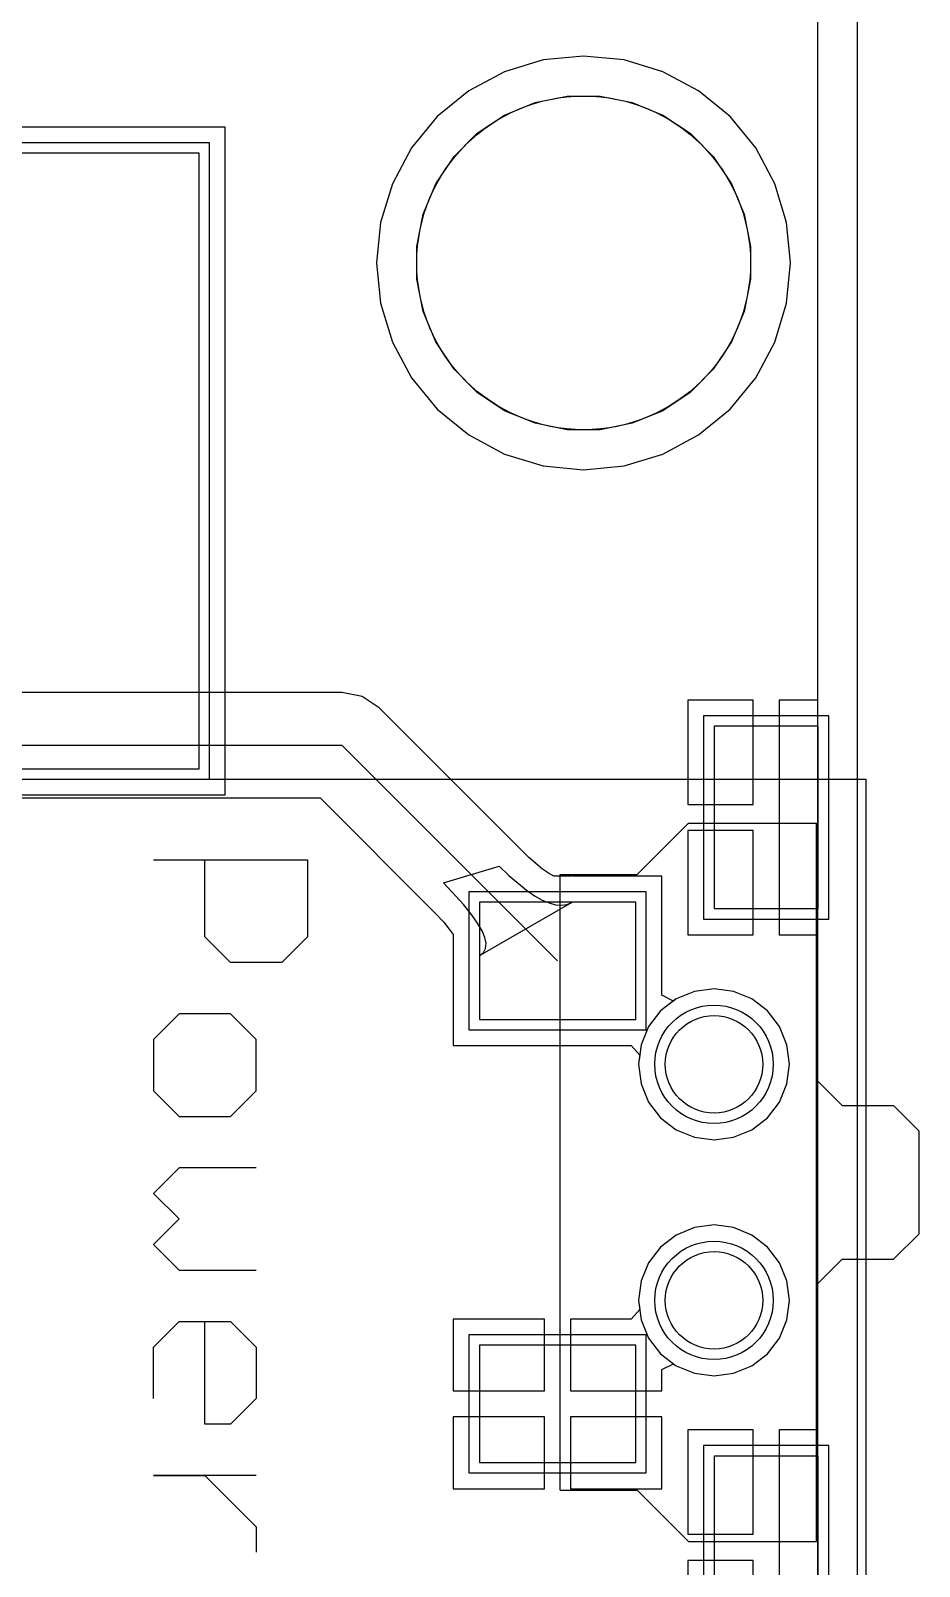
# Model space of a CAD drawing. Header units: millimetres. Extents: x 79 to 123, y 34 to 143.
# Drawn here: x 114.04 to 122.7, y 118.62 to 133.58 of the extents above; entities that cross this region are included whole.
import ezdxf

# ---------------------------------------------------------------- set-up
doc = ezdxf.new("R2010")
doc.units = ezdxf.units.MM
for name, color, linetype in [('BottomLayer', 5, 'Continuous'), ('BottomOverlay', 54, 'Continuous'), ('BottomPaste', 16, 'Continuous'), ('BottomSolder', 6, 'Continuous'), ('KeepOutLayer', 6, 'Continuous'), ('MultiLayer', 9, 'Continuous'), ('TopLayer', 1, 'Continuous'), ('TopOverlay', 2, 'Continuous'), ('TopPaste', 8, 'Continuous'), ('TopSolder', 216, 'Continuous')]:
    doc.layers.add(name, color=color, linetype=linetype)

# ---------------------------------------------------------------- blocks, each defined once
blk = doc.blocks.new('18650____________B_1')
at = {"layer": 'BottomLayer'}
for p, q in [((76.631, 16.51), (76.631, 8.51)), ((82.631, 8.51), (82.631, 16.51)), ((76.631, 8.51), (82.631, 8.51))]:
    blk.add_line(p, q, dxfattribs=at)
at = {"layer": 'BottomOverlay'}
for p in [(76.531, 23.01), (-0.469, 2.01)]:
    blk.add_line(p, (76.531, 2.01), dxfattribs=at)
at = {"layer": 'BottomPaste'}
for p, q in [((76.631, 16.51), (76.631, 8.51)), ((82.631, 8.51), (82.631, 16.51)), ((76.631, 8.51), (82.631, 8.51))]:
    blk.add_line(p, q, dxfattribs=at)
at = {"layer": 'BottomSolder'}
for p, q in [((76.529, 16.611), (76.529, 8.408)), ((82.732, 8.408), (82.732, 16.611)), ((76.529, 8.408), (82.732, 8.408))]:
    blk.add_line(p, q, dxfattribs=at)
blk = doc.blocks.new('SWITCH_SIDE_53')
at = {"layer": 'BottomLayer'}
for centre in [(0, 0), (2.3, 0)]:
    blk.add_circle(centre, 0.475, dxfattribs=at)
at = {"layer": 'BottomSolder'}
for centre in [(0, 0), (2.3, 0)]:
    blk.add_circle(centre, 0.577, dxfattribs=at)
at = {"layer": 'MultiLayer'}
for centre in [(0, 0), (2.3, 0)]:
    blk.add_circle(centre, 0.475, dxfattribs=at)
at = {"layer": 'TopLayer'}
for p, q in [((-0.437, 2.286), (-1.58, 2.286)), ((-1.58, 2.286), (-1.58, 0.762)), ((-0.437, 0.762), (-0.437, 2.286)), ((3.881, 2.286), (2.738, 2.286)), ((2.738, 2.286), (2.738, 0.762)), ((3.881, 0.762), (3.881, 2.286)), ((-1.58, 0.762), (-0.437, 0.762)), ((2.738, 0.762), (3.881, 0.762)), ((-3.295, 0), (-3.295, -1.016)), ((-1.517, 0), (-3.295, 0)), ((-1.517, -1.016), (-1.517, 0)), ((3.817, 0), (3.817, -1.016)), ((5.595, 0), (3.817, 0)), ((5.595, -1.016), (5.595, 0)), ((-3.295, -1.016), (-1.517, -1.016)), ((3.817, -1.016), (5.595, -1.016))]:
    blk.add_line(p, q, dxfattribs=at)
for centre in [(0, 0), (2.3, 0)]:
    blk.add_circle(centre, 0.475, dxfattribs=at)
at = {"layer": 'TopOverlay'}
for p, q in [((-1.85, 1.5), (-1.85, 0.75)), ((-1.85, 1.5), (4.15, 1.5)), ((4.15, 1.5), (4.15, 0.75)), ((-1.85, 0.75), (-2.35, 0.25)), ((4.15, 0.75), (4.65, 0.25)), ((-2.35, 0.25), (-2.35, -1)), ((4.65, 0.25), (4.65, -1)), ((-2.35, -1), (0.15, -1)), ((0.15, -1), (0.4, -1.25)), ((0.15, -1), (2.15, -1)), ((2.15, -1), (1.9, -1.25)), ((2.15, -1), (4.65, -1)), ((0.4, -1.25), (0.4, -1.75)), ((1.9, -1.25), (1.9, -1.75)), ((0.4, -1.75), (0.65, -2)), ((1.9, -1.75), (1.65, -2)), ((0.65, -2), (1.65, -2))]:
    blk.add_line(p, q, dxfattribs=at)
at = {"layer": 'TopPaste'}
for p, q in [((-0.437, 2.286), (-1.58, 2.286)), ((-1.58, 2.286), (-1.58, 0.762)), ((-0.437, 0.762), (-0.437, 2.286)), ((3.881, 2.286), (2.738, 2.286)), ((2.738, 2.286), (2.738, 0.762)), ((3.881, 0.762), (3.881, 2.286)), ((-1.58, 0.762), (-0.437, 0.762)), ((2.738, 0.762), (3.881, 0.762)), ((-3.295, 0), (-3.295, -1.016)), ((-1.517, 0), (-3.295, 0)), ((-1.517, -1.016), (-1.517, 0)), ((3.817, 0), (3.817, -1.016)), ((5.595, 0), (3.817, 0)), ((5.595, -1.016), (5.595, 0)), ((-3.295, -1.016), (-1.517, -1.016)), ((3.817, -1.016), (5.595, -1.016))]:
    blk.add_line(p, q, dxfattribs=at)
at = {"layer": 'TopSolder'}
for p, q in [((-0.336, 2.388), (-1.682, 2.388)), ((-1.682, 2.388), (-1.682, 0.66)), ((-0.336, 0.66), (-0.336, 2.388)), ((3.982, 2.388), (2.636, 2.388)), ((2.636, 2.388), (2.636, 0.66)), ((3.982, 0.66), (3.982, 2.388)), ((-1.682, 0.66), (-0.336, 0.66)), ((2.636, 0.66), (3.982, 0.66)), ((-3.396, 0.102), (-3.396, -1.118)), ((-1.415, 0.102), (-3.396, 0.102)), ((-1.415, -1.118), (-1.415, 0.102)), ((3.716, 0.102), (3.716, -1.118)), ((5.697, 0.102), (3.716, 0.102)), ((5.697, -1.118), (5.697, 0.102)), ((-3.396, -1.118), (-1.415, -1.118)), ((3.716, -1.118), (5.697, -1.118))]:
    blk.add_line(p, q, dxfattribs=at)
for centre in [(0, 0), (2.3, 0)]:
    blk.add_circle(centre, 0.577, dxfattribs=at)

msp = doc.modelspace()

# ---------------------------------------------------------------- linework, layer by layer
at = {"layer": 'BottomLayer'}
for p, q in [((121.709, 142.842), (121.709, 108.56)), ((119.431, 133.334), (119.037, 133.296)), ((119.824, 133.296), (119.431, 133.334)), ((118.659, 133.181), (118.311, 132.994)), ((119.037, 133.296), (118.659, 133.181)), ((120.202, 133.181), (119.824, 133.296)), ((120.551, 132.994), (120.202, 133.181)), ((118.311, 132.994), (118.005, 132.744)), ((120.857, 132.744), (120.551, 132.994)), ((118.005, 132.744), (117.754, 132.438)), ((121.107, 132.438), (120.857, 132.744)), ((115.938, 132.642), (107.714, 132.642)), ((115.938, 126.134), (115.938, 132.642)), ((117.754, 132.438), (117.568, 132.09)), ((121.294, 132.09), (121.107, 132.438)), ((117.568, 132.09), (117.453, 131.711)), ((121.408, 131.711), (121.294, 132.09)), ((117.453, 131.711), (117.414, 131.318)), ((121.447, 131.318), (121.408, 131.711)), ((117.414, 131.318), (117.453, 130.925)), ((121.408, 130.925), (121.447, 131.318)), ((117.453, 130.925), (117.568, 130.546)), ((121.294, 130.546), (121.408, 130.925)), ((117.568, 130.546), (117.754, 130.198)), ((121.107, 130.198), (121.294, 130.546)), ((117.754, 130.198), (118.005, 129.892)), ((120.857, 129.892), (121.107, 130.198)), ((118.005, 129.892), (118.311, 129.642)), ((120.551, 129.642), (120.857, 129.892)), ((118.311, 129.642), (118.659, 129.455)), ((120.202, 129.455), (120.551, 129.642)), ((118.659, 129.455), (119.037, 129.34)), ((119.824, 129.34), (120.202, 129.455)), ((119.037, 129.34), (119.431, 129.302)), ((119.431, 129.302), (119.824, 129.34)), ((107.714, 126.134), (115.938, 126.134)), ((120.51, 124.219), (120.333, 124.146)), ((120.701, 124.244), (120.51, 124.219)), ((120.891, 124.219), (120.701, 124.244)), ((121.068, 124.146), (120.891, 124.219)), ((120.333, 124.146), (120.181, 124.029)), ((121.221, 124.029), (121.068, 124.146)), ((120.181, 124.029), (120.064, 123.877)), ((121.338, 123.877), (121.221, 124.029)), ((120.064, 123.877), (119.991, 123.699)), ((121.411, 123.699), (121.338, 123.877)), ((119.991, 123.699), (119.966, 123.509)), ((121.436, 123.509), (121.411, 123.699)), ((119.966, 123.509), (119.991, 123.319)), ((121.411, 123.319), (121.436, 123.509)), ((119.991, 123.319), (120.064, 123.141)), ((121.338, 123.141), (121.411, 123.319)), ((120.064, 123.141), (120.181, 122.989)), ((121.221, 122.989), (121.338, 123.141)), ((120.181, 122.989), (120.333, 122.872)), ((120.333, 122.872), (120.51, 122.799)), ((120.891, 122.799), (121.068, 122.872)), ((121.068, 122.872), (121.221, 122.989)), ((120.51, 122.799), (120.701, 122.774)), ((120.701, 122.774), (120.891, 122.799)), ((120.701, 121.944), (120.51, 121.919)), ((120.891, 121.919), (120.701, 121.944)), ((120.333, 121.846), (120.181, 121.729)), ((120.51, 121.919), (120.333, 121.846)), ((121.068, 121.846), (120.891, 121.919)), ((121.221, 121.729), (121.068, 121.846)), ((120.181, 121.729), (120.064, 121.576)), ((121.338, 121.576), (121.221, 121.729)), ((120.064, 121.576), (119.991, 121.399)), ((121.411, 121.399), (121.338, 121.576)), ((119.991, 121.399), (119.966, 121.209)), ((121.436, 121.209), (121.411, 121.399)), ((119.966, 121.209), (119.991, 121.018)), ((121.411, 121.018), (121.436, 121.209)), ((119.991, 121.018), (120.064, 120.841)), ((121.338, 120.841), (121.411, 121.018)), ((120.064, 120.841), (120.181, 120.689)), ((121.221, 120.689), (121.338, 120.841)), ((120.181, 120.689), (120.333, 120.572)), ((121.068, 120.572), (121.221, 120.689)), ((120.333, 120.572), (120.51, 120.499)), ((120.51, 120.499), (120.701, 120.474)), ((120.701, 120.474), (120.891, 120.499)), ((120.891, 120.499), (121.068, 120.572))]:
    msp.add_line(p, q, dxfattribs=at)
at = {"layer": 'KeepOutLayer'}
msp.add_line((122.098, 35.74), (122.098, 143.231), dxfattribs=at)
msp.add_circle((119.431, 131.318), 1.626, dxfattribs=at)
at = {"layer": 'MultiLayer'}
for p, q in [((118.661, 132.759), (118.957, 132.881)), ((118.957, 132.881), (119.271, 132.944)), ((119.271, 132.944), (119.431, 132.944)), ((119.431, 132.944), (119.591, 132.944)), ((119.591, 132.944), (119.905, 132.881)), ((119.905, 132.881), (120.201, 132.759)), ((118.395, 132.581), (118.661, 132.759)), ((120.201, 132.759), (120.467, 132.581)), ((118.168, 132.354), (118.395, 132.581)), ((120.467, 132.581), (120.693, 132.354)), ((117.99, 132.088), (118.168, 132.354)), ((120.693, 132.354), (120.871, 132.088)), ((117.868, 131.792), (117.99, 132.088)), ((120.871, 132.088), (120.994, 131.792)), ((117.805, 131.478), (117.868, 131.792)), ((120.994, 131.792), (121.056, 131.478)), ((117.805, 131.318), (117.805, 131.478)), ((121.056, 131.478), (121.056, 131.318)), ((117.805, 131.318), (117.805, 131.318)), ((117.805, 131.158), (117.805, 131.318)), ((121.056, 131.318), (121.056, 131.158)), ((117.868, 130.844), (117.805, 131.158)), ((121.056, 131.158), (120.994, 130.844)), ((117.99, 130.548), (117.868, 130.844)), ((120.994, 130.844), (120.871, 130.548)), ((118.168, 130.282), (117.99, 130.548)), ((120.871, 130.548), (120.693, 130.282)), ((118.395, 130.055), (118.168, 130.282)), ((120.693, 130.282), (120.467, 130.055)), ((118.661, 129.877), (118.395, 130.055)), ((120.467, 130.055), (120.201, 129.877)), ((118.957, 129.755), (118.661, 129.877)), ((120.201, 129.877), (119.905, 129.755)), ((119.271, 129.692), (118.957, 129.755)), ((119.905, 129.755), (119.591, 129.692)), ((119.431, 129.692), (119.271, 129.692)), ((119.591, 129.692), (119.431, 129.692))]:
    msp.add_line(p, q, dxfattribs=at)
at = {"layer": 'TopLayer'}
for p, q in [((121.709, 142.842), (121.709, 127.058)), ((119.431, 133.334), (119.037, 133.296)), ((119.824, 133.296), (119.431, 133.334)), ((118.659, 133.181), (118.311, 132.994)), ((119.037, 133.296), (118.659, 133.181)), ((120.202, 133.181), (119.824, 133.296)), ((120.551, 132.994), (120.202, 133.181)), ((118.311, 132.994), (118.005, 132.744)), ((120.857, 132.744), (120.551, 132.994)), ((118.005, 132.744), (117.754, 132.438)), ((121.107, 132.438), (120.857, 132.744)), ((117.754, 132.438), (117.568, 132.09)), ((121.294, 132.09), (121.107, 132.438)), ((117.568, 132.09), (117.453, 131.711)), ((121.408, 131.711), (121.294, 132.09)), ((117.453, 131.711), (117.414, 131.318)), ((121.447, 131.318), (121.408, 131.711)), ((117.414, 131.318), (117.453, 130.925)), ((121.408, 130.925), (121.447, 131.318)), ((117.453, 130.925), (117.568, 130.546)), ((121.294, 130.546), (121.408, 130.925)), ((117.568, 130.546), (117.754, 130.198)), ((121.107, 130.198), (121.294, 130.546)), ((117.754, 130.198), (118.005, 129.892)), ((120.857, 129.892), (121.107, 130.198)), ((118.005, 129.892), (118.311, 129.642)), ((120.551, 129.642), (120.857, 129.892)), ((118.311, 129.642), (118.659, 129.455)), ((120.202, 129.455), (120.551, 129.642)), ((118.659, 129.455), (119.037, 129.34)), ((119.824, 129.34), (120.202, 129.455)), ((119.037, 129.34), (119.431, 129.302)), ((119.431, 129.302), (119.824, 129.34)), ((117.076, 127.133), (108.712, 127.133)), ((117.272, 127.094), (117.076, 127.133)), ((117.439, 126.982), (117.272, 127.094)), ((121.082, 127.058), (120.447, 127.058)), ((120.447, 127.058), (120.447, 126.042)), ((121.082, 126.042), (121.082, 127.058)), ((121.709, 127.058), (121.336, 127.058)), ((121.336, 127.058), (121.336, 125.915)), ((118.898, 125.524), (117.439, 126.982)), ((108.712, 126.619), (117.076, 126.619)), ((117.076, 126.619), (119.177, 124.518)), ((108.925, 126.105), (116.863, 126.105)), ((116.863, 126.105), (117.976, 124.992)), ((120.447, 126.042), (121.082, 126.042)), ((121.336, 125.915), (121.336, 124.772)), ((121.082, 125.788), (120.447, 125.788)), ((120.447, 125.788), (120.447, 124.772)), ((121.082, 124.772), (121.082, 125.788)), ((118.064, 125.277), (118.608, 125.44)), ((118.608, 125.44), (118.702, 125.349)), ((119.031, 125.412), (118.898, 125.524)), ((119.09, 125.372), (119.031, 125.412)), ((118.263, 125.064), (118.064, 125.277)), ((118.702, 125.349), (118.875, 125.205)), ((119.14, 125.343), (119.09, 125.372)), ((119.306, 125.343), (119.14, 125.343)), ((119.315, 125.345), (119.306, 125.343)), ((119.325, 125.343), (119.315, 125.345)), ((120.193, 125.343), (119.325, 125.343)), ((120.193, 124.182), (120.193, 125.343)), ((119.315, 125.086), (118.418, 124.57)), ((118.875, 125.205), (118.953, 125.152)), ((118.953, 125.152), (119.026, 125.11)), ((119.026, 125.11), (119.095, 125.081)), ((119.268, 125.067), (119.315, 125.086)), ((117.976, 124.992), (118.068, 124.894)), ((118.339, 124.97), (118.263, 125.064)), ((118.398, 124.886), (118.339, 124.97)), ((119.095, 125.081), (119.158, 125.064)), ((119.158, 125.064), (119.215, 125.059)), ((119.215, 125.059), (119.268, 125.067)), ((118.068, 124.894), (118.132, 124.814)), ((118.132, 124.814), (118.161, 124.774)), ((118.442, 124.811), (118.398, 124.886)), ((118.469, 124.745), (118.442, 124.811)), ((118.161, 124.774), (118.161, 124.597)), ((118.455, 124.6), (118.476, 124.639)), ((118.48, 124.688), (118.469, 124.745)), ((118.476, 124.639), (118.48, 124.688)), ((120.447, 124.772), (121.082, 124.772)), ((121.336, 124.772), (121.709, 124.772)), ((121.709, 124.772), (121.709, 119.946)), ((118.161, 124.597), (118.16, 124.595)), ((118.16, 124.595), (118.161, 124.588)), ((118.161, 124.588), (118.161, 123.692)), ((118.418, 124.57), (118.455, 124.6)), ((120.51, 124.219), (120.333, 124.146)), ((120.701, 124.244), (120.51, 124.219)), ((120.891, 124.219), (120.701, 124.244)), ((121.068, 124.146), (120.891, 124.219)), ((120.307, 124.125), (120.193, 124.182)), ((120.333, 124.146), (120.307, 124.125)), ((121.221, 124.029), (121.068, 124.146)), ((121.338, 123.877), (121.221, 124.029)), ((121.411, 123.699), (121.338, 123.877)), ((118.161, 123.692), (119.893, 123.692)), ((119.893, 123.692), (119.977, 123.597)), ((119.977, 123.597), (119.966, 123.509)), ((121.436, 123.509), (121.411, 123.699)), ((119.966, 123.509), (119.991, 123.319)), ((121.411, 123.319), (121.436, 123.509)), ((119.991, 123.319), (120.064, 123.141)), ((121.338, 123.141), (121.411, 123.319)), ((120.064, 123.141), (120.181, 122.989)), ((121.221, 122.989), (121.338, 123.141)), ((120.181, 122.989), (120.333, 122.872)), ((120.333, 122.872), (120.51, 122.799)), ((120.891, 122.799), (121.068, 122.872)), ((121.068, 122.872), (121.221, 122.989)), ((120.51, 122.799), (120.701, 122.774)), ((120.701, 122.774), (120.891, 122.799)), ((120.701, 121.944), (120.51, 121.919)), ((120.891, 121.919), (120.701, 121.944)), ((120.333, 121.846), (120.181, 121.729)), ((120.51, 121.919), (120.333, 121.846)), ((121.068, 121.846), (120.891, 121.919)), ((121.221, 121.729), (121.068, 121.846)), ((120.181, 121.729), (120.064, 121.576)), ((121.338, 121.576), (121.221, 121.729)), ((120.064, 121.576), (119.991, 121.399)), ((121.411, 121.399), (121.338, 121.576)), ((119.991, 121.399), (119.966, 121.209)), ((121.436, 121.209), (121.411, 121.399)), ((119.966, 121.209), (119.977, 121.121)), ((121.411, 121.018), (121.436, 121.209)), ((119.977, 121.121), (119.893, 121.025)), ((119.05, 121.025), (118.161, 121.025)), ((118.161, 121.025), (118.161, 120.327)), ((119.05, 120.327), (119.05, 121.025)), ((119.893, 121.025), (119.304, 121.025)), ((119.304, 121.025), (119.304, 120.327)), ((121.338, 120.841), (121.411, 121.018)), ((121.221, 120.689), (121.338, 120.841)), ((121.068, 120.572), (121.221, 120.689)), ((120.193, 120.536), (120.307, 120.592)), ((120.193, 120.327), (120.193, 120.536)), ((120.307, 120.592), (120.333, 120.572)), ((120.333, 120.572), (120.51, 120.499)), ((120.51, 120.499), (120.701, 120.474)), ((120.701, 120.474), (120.891, 120.499)), ((120.891, 120.499), (121.068, 120.572)), ((118.161, 120.327), (119.05, 120.327)), ((119.304, 120.327), (120.193, 120.327)), ((119.05, 120.073), (118.161, 120.073)), ((118.161, 120.073), (118.161, 119.374)), ((119.05, 119.374), (119.05, 120.073)), ((120.193, 120.073), (119.304, 120.073)), ((119.304, 120.073), (119.304, 119.374)), ((120.193, 119.374), (120.193, 120.073)), ((121.082, 119.946), (120.447, 119.946)), ((120.447, 119.946), (120.447, 118.93)), ((121.082, 118.93), (121.082, 119.946)), ((121.709, 119.946), (121.336, 119.946)), ((121.336, 119.946), (121.336, 118.803)), ((118.161, 119.374), (119.05, 119.374)), ((119.304, 119.374), (120.193, 119.374)), ((120.447, 118.93), (121.082, 118.93)), ((121.336, 118.803), (121.336, 117.66)), ((121.082, 118.676), (120.447, 118.676)), ((120.447, 118.676), (120.447, 117.66)), ((121.082, 117.66), (121.082, 118.676))]:
    msp.add_line(p, q, dxfattribs=at)
at = {"layer": 'TopOverlay'}
for p, q in [((115.24, 125.501), (116.739, 125.501)), ((115.74, 124.752), (115.74, 125.501)), ((116.739, 125.501), (116.739, 124.752)), ((115.99, 124.502), (115.74, 124.752)), ((116.739, 124.752), (116.489, 124.502)), ((116.489, 124.502), (115.99, 124.502)), ((115.49, 124.002), (115.24, 123.752)), ((115.99, 124.002), (115.49, 124.002)), ((116.239, 123.752), (115.99, 124.002)), ((115.24, 123.752), (115.24, 123.252)), ((116.239, 123.252), (116.239, 123.752)), ((115.24, 123.252), (115.49, 123.002)), ((115.99, 123.002), (116.239, 123.252)), ((115.49, 123.002), (115.99, 123.002)), ((115.49, 122.502), (115.24, 122.252)), ((116.239, 122.502), (115.49, 122.502)), ((115.24, 122.252), (115.49, 122.003)), ((115.49, 122.003), (115.24, 121.753)), ((115.24, 121.753), (115.49, 121.503)), ((115.49, 121.503), (116.239, 121.503)), ((115.24, 120.753), (115.49, 121.003)), ((115.49, 121.003), (115.99, 121.003)), ((115.74, 120.003), (115.74, 121.003)), ((115.99, 121.003), (116.239, 120.753)), ((115.24, 120.253), (115.24, 120.753)), ((116.239, 120.753), (116.239, 120.253)), ((116.239, 120.253), (115.99, 120.003)), ((115.99, 120.003), (115.74, 120.003)), ((116.239, 119.503), (115.24, 119.503)), ((115.24, 119.503), (115.74, 119.503)), ((115.74, 119.503), (115.99, 119.253)), ((115.99, 119.253), (116.239, 119.004)), ((116.239, 119.004), (116.239, 118.754))]:
    msp.add_line(p, q, dxfattribs=at)

# ---------------------------------------------------------------- block references
at = {"rotation": 90}
for name, p in [('18650____________B_1', (124.194, 49.757)), ('SWITCH_SIDE_53', (120.701, 121.209))]:
    msp.add_blockref(name, p, dxfattribs=at)

doc.saveas('drawing.dxf')
